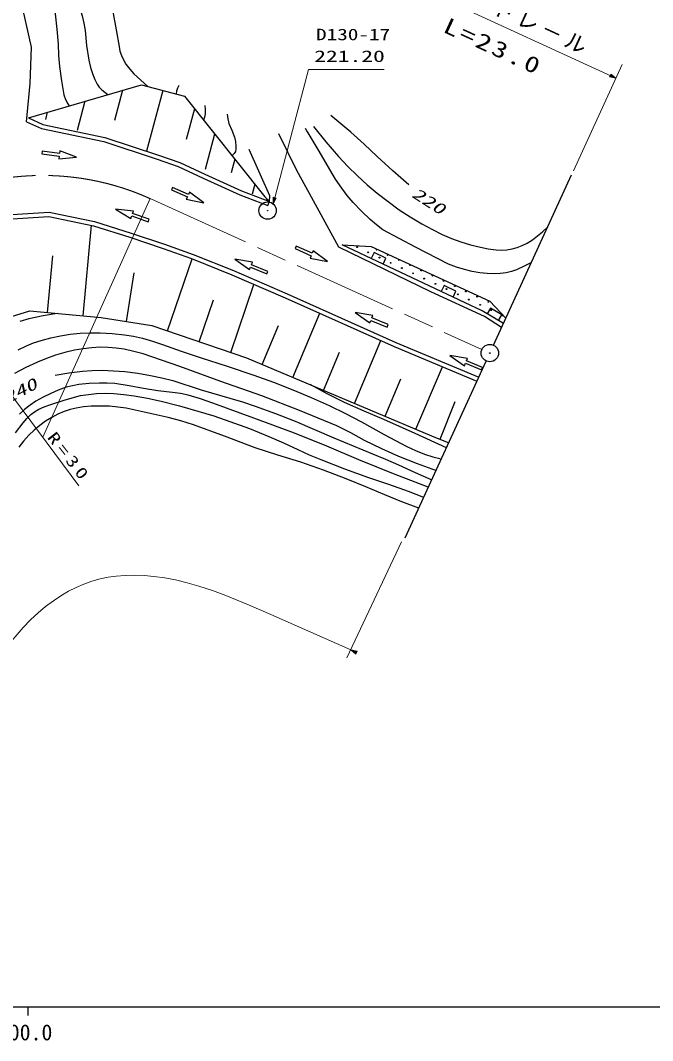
# Model space of a CAD drawing. Units: millimetres, scale not verified. Extents: x 40000 to 680000, y 20000 to 380000.
# Drawn here: x 467150 to 539531, y 201143 to 317854 of the extents above; entities that cross this region are included whole.
import ezdxf
from ezdxf.enums import TextEntityAlignment as Align

# ---------------------------------------------------------------- set-up
doc = ezdxf.new("R2010")
doc.units = ezdxf.units.MM
doc.header["$LTSCALE"] = 1000
doc.linetypes.add('CHAIN', pattern=[18.5, 12, -1.5, 3.5, -1.5])
for name, color, linetype, lineweight in [('M-BGD', 7, 'Continuous', 25), ('M-BGD-HTXT', 7, 'Continuous', 13), ('M-BMK', 2, 'CHAIN', 13), ('M-OTRS', 6, 'Continuous', 25), ('M-STR-STRC', 7, 'Continuous', 25), ('M-TTL-BAND', 7, 'Continuous', 25)]:
    doc.layers.add(name, color=color, linetype=linetype, lineweight=lineweight)
doc.layers.add('M-BMK-SRVR', color=7, linetype='Continuous')
doc.styles.add('ＭＳ ゴシック', font='')
doc.styles.get('ＭＳ ゴシック').set_extended_font_data('MS Gothic')

# ---------------------------------------------------------------- blocks, each defined once
blk = doc.blocks.new('BUHIN10')
at = {"color": 7, "linetype": 'Continuous', "lineweight": 25}
blk.add_lwpolyline([(638, -395), (1032, 243), (-243, 1032), (-638, 395)], dxfattribs=at)
blk = doc.blocks.new('BUHIN11')
at = {"color": 3, "linetype": 'Continuous', "lineweight": 25}
for radius in [995, 30]:
    blk.add_circle((0, 0), radius, dxfattribs=at)

msp = doc.modelspace()

# ---------------------------------------------------------------- linework, layer by layer
at = {"layer": 'M-BGD'}
for p, q in [((468422, 314786), (467483, 319012)), ((468251, 310645), (468422, 314786)), ((467867, 306248), (468251, 310645)), ((468072, 306704), (481015, 310498)), ((481015, 310498), (485924, 309175)), ((478857, 309866), (477926, 306410)), ((483469, 309836), (481600, 302903)), ((474543, 308601), (473643, 305261)), ((485924, 309175), (495144, 297663)), ((470229, 307337), (470010, 306523)), ((487076, 307736), (486128, 304220)), ((467867, 306248), (469574, 305480)), ((468072, 306704), (469730, 305958)), ((469730, 305958), (476833, 304470)), ((469574, 305480), (476703, 303986)), ((489381, 304858), (488291, 300812)), ((498812, 300696), (496734, 304884)), ((476703, 303986), (482807, 301980)), ((476833, 304470), (482976, 302450)), ((482976, 302450), (485387, 301589)), ((495699, 297796), (493351, 303089)), ((482807, 301980), (485198, 301126)), ((485198, 301126), (488058, 299802)), ((485387, 301589), (488265, 300258)), ((491687, 301980), (491265, 300417)), ((488265, 300258), (492475, 298344)), ((500249, 298037), (498812, 300696)), ((521314, 280703), (530263, 300188)), ((488058, 299802), (492284, 297882)), ((493992, 299102), (493688, 297977)), ((492284, 297882), (495486, 296686)), ((492475, 298344), (495661, 297155)), ((495144, 297663), (495661, 297155)), ((495661, 297155), (495699, 297796)), ((503609, 291922), (500249, 298037)), ((495402, 297409), (495334, 297340)), ((495486, 296686), (495661, 297155)), ((464938, 295583), (470427, 295933)), ((465037, 295088), (470391, 295430)), ((470391, 295430), (475518, 294370)), ((470427, 295933), (475645, 294854)), ((474345, 284048), (475299, 294415)), ((475518, 294370), (479687, 293037)), ((475645, 294854), (479845, 293512)), ((479687, 293037), (483481, 291773)), ((479845, 293512), (483648, 292244)), ((483648, 292244), (486928, 291079)), ((514123, 286818), (503609, 291922)), ((520022, 284647), (503989, 292174)), ((503989, 292174), (507293, 291970)), ((507293, 291970), (520879, 285728)), ((470261, 284424), (470859, 290920)), ((483481, 291773), (486751, 290611)), ((486751, 290611), (491365, 288765)), ((486928, 291079), (491556, 289227)), ((483998, 282322), (486805, 290588)), ((479287, 283399), (480173, 288967)), ((491365, 288765), (497482, 286134)), ((491556, 289227), (497684, 286591)), ((491243, 279862), (493883, 287635)), ((497482, 286134), (509946, 280529)), ((497684, 286591), (510144, 280988)), ((520297, 283975), (514123, 286818)), ((487620, 281092), (489255, 285904)), ((520879, 285728), (522736, 283800)), ((463537, 283211), (468219, 284612)), ((468219, 284612), (476387, 283860)), ((476387, 283860), (482186, 282938)), ((498340, 277017), (501435, 284356)), ((522451, 283179), (520022, 284647)), ((522240, 282720), (520297, 283975)), ((482186, 282938), (493054, 279247)), ((494816, 278504), (496694, 282956)), ((505388, 274045), (508413, 281218)), ((509946, 280529), (519425, 276590)), ((510144, 280988), (519617, 277052)), ((493054, 279247), (514199, 270330)), ((501864, 275531), (503700, 279885)), ((516310, 279525), (517989, 278349)), ((518331, 279182), (516310, 279525)), ((518217, 278904), (518331, 279182)), ((511193, 258666), (520479, 278885)), ((512437, 271073), (515458, 278238)), ((517989, 278349), (518103, 278627)), ((518103, 278627), (519953, 277867)), ((520067, 278145), (518217, 278904)), ((519953, 277867), (520067, 278145)), ((508912, 272559), (510721, 276847)), ((519618, 277051), (519633, 277044)), ((515193, 269934), (516916, 274267)), ((514199, 270330), (516186, 269539))]:
    msp.add_line(p, q, dxfattribs=at)
for points in [[(469042, 323378), (469698, 322331), (470304, 321250), (470609, 320597), (470857, 319923), (471022, 319267), (471130, 318588), (471328, 316860), (471466, 315122), (471519, 313847), (471631, 312580), (471841, 310945), (472111, 309321), (472315, 308806), (472576, 308310), (472646, 308188), (472716, 308066)], [(471660, 323490), (472289, 322650), (472871, 321771), (473243, 321078), (473567, 320348), (473925, 319381), (474228, 318388), (474422, 317544), (474557, 316689), (474737, 314995), (474978, 313307), (475178, 312474), (475438, 311651), (475654, 311103), (475926, 310577), (476173, 310230), (476465, 309922), (476799, 309636), (477151, 309366)], [(474390, 323880), (475079, 323228), (475729, 322530), (476212, 321896), (476653, 321216), (477085, 320467), (477467, 319685), (477643, 319179), (477765, 318648), (478133, 316771), (478442, 314876), (478549, 314340), (478715, 313822), (478948, 313326), (479237, 312854), (479666, 312288), (480147, 311755), (480928, 311010), (481748, 310300)], [(485023, 309418), (485063, 309780), (485163, 310128), (485234, 310291), (485310, 310453)], [(488263, 308113), (488316, 307643), (488309, 307179), (488235, 306799), (488128, 306423)], [(490826, 307110), (490894, 306585), (491021, 306078), (491376, 305296), (491672, 304497), (491779, 303993), (491827, 303473), (491829, 303166), (491773, 302875), (491629, 302635), (491428, 302419), (491405, 302397), (491376, 302368)], [(511636, 299030), (509792, 300642), (507990, 302298), (506498, 303712), (504964, 305082), (503830, 306031), (502674, 306972)], [(525663, 290174), (524821, 289721), (523950, 289322), (523378, 289126), (522779, 288985), (522095, 288893), (521401, 288860), (520582, 288887), (519758, 288976), (518867, 289132), (517983, 289349), (517069, 289636), (516167, 289983), (512389, 291904), (508630, 293885), (507903, 294455), (507203, 295080), (506204, 296035), (505244, 297038), (504568, 297824), (503940, 298649), (503229, 299697), (502563, 300787), (501363, 302895), (500111, 304973), (499946, 305235), (499781, 305497)], [(500689, 305724), (502112, 303980), (503581, 302276), (504633, 301154), (505734, 300066), (506842, 299057), (507989, 298092), (509237, 297125), (510530, 296199), (511793, 295371), (513096, 294590), (514254, 293955), (515437, 293375), (516498, 292914), (517591, 292504), (518699, 292171), (519829, 291894), (520719, 291720), (521614, 291606), (522232, 291582), (522850, 291620), (523443, 291721), (524025, 291880), (524609, 292103), (525176, 292384), (525785, 292764), (526368, 293200), (526943, 293683), (527505, 294184)], [(521878, 283525), (522266, 284167), (520982, 284943), (520594, 284301)], [(471373, 284322), (469742, 284040), (468122, 283700), (467100, 283425)], [(466895, 280157), (467837, 280630), (468668, 280966), (469521, 281245), (470622, 281538), (471740, 281773), (472855, 281952), (473977, 282072), (475125, 282117), (476274, 282103), (477673, 282021), (479078, 281879), (480105, 281724), (481129, 281509), (482277, 281175), (483418, 280779), (485562, 280000), (487733, 279274), (490820, 278302), (493891, 277272), (496129, 276463), (498354, 275594), (500437, 274721), (502505, 273788), (504376, 272879), (506220, 271916), (508787, 270486), (511390, 269105), (512391, 268647), (513422, 268241), (514371, 267939), (515333, 267681)], [(514725, 266356), (512599, 267137), (510495, 267975), (508515, 268853), (506558, 269787), (504972, 270654), (503363, 271464), (499103, 273208), (494810, 274901), (490108, 276559), (485405, 278241), (483319, 278993), (481199, 279694), (480129, 279988), (479044, 280224), (478124, 280359), (477187, 280436), (476256, 280453), (475316, 280409), (474325, 280293), (473342, 280117), (472253, 279859), (471172, 279541), (470144, 279187), (469127, 278773), (467788, 278147), (466462, 277460)], [(471149, 277264), (472706, 277527), (474278, 277732), (475383, 277808), (476502, 277825), (477804, 277778), (479104, 277670), (480577, 277488), (482038, 277247), (483329, 276976), (484615, 276645), (487855, 275604), (491112, 274621), (492584, 274211), (494047, 273741), (496345, 272901), (498622, 272005), (503030, 270116), (507466, 268281), (508953, 267673), (510429, 267005), (512329, 266137), (514241, 265303)], [(513846, 264443), (509868, 265985), (505914, 267582), (502245, 269135), (498543, 270635), (493867, 272362), (489178, 274079), (487785, 274556), (486377, 274975), (485480, 275158), (484562, 275283), (482900, 275484), (481236, 275746), (479605, 276051), (477963, 276297), (477079, 276362), (476192, 276366), (475014, 276307), (473827, 276188), (473097, 276064), (472372, 275881), (471490, 275563), (470625, 275189), (469763, 274761), (468923, 274276), (468259, 273830), (467630, 273334), (467032, 272788)], [(515917, 268953), (512352, 270604), (508757, 272201), (506503, 273152), (504275, 274157), (502282, 275152), (500309, 276187)], [(466609, 270657), (467458, 271818), (467878, 272302), (468349, 272752), (468783, 273092), (469257, 273385), (469862, 273663), (470503, 273890), (472259, 274438), (474024, 274926), (474932, 275074), (475860, 275164), (476852, 275197), (477842, 275170), (479008, 275069), (480176, 274907), (481720, 274623), (483253, 274280), (485363, 273751), (487461, 273164), (489305, 272603), (491141, 271982), (493369, 271151), (495585, 270259), (497262, 269534), (498922, 268750), (500209, 268159), (501531, 267617), (504253, 266562), (506992, 265564), (509279, 264815), (511556, 264005), (512439, 263653), (513318, 263294)], [(512751, 262059), (510806, 262784), (508883, 263566), (506681, 264510), (504458, 265399), (501864, 266382), (499238, 267313), (496630, 268115), (494043, 268974), (490514, 270309), (486963, 271588), (485521, 272027), (484055, 272410), (481662, 272976), (479250, 273484), (478303, 273624), (477342, 273704), (476294, 273737), (475241, 273710), (474392, 273634), (473553, 273498), (472853, 273328), (472171, 273099), (471444, 272791), (470731, 272423), (470039, 271998), (469373, 271517), (468729, 270979), (468118, 270390), (467521, 269726), (466965, 269018)]]:
    msp.add_lwpolyline(points, dxfattribs=at)
for centre in [(505700, 291923), (506980, 291322), (508260, 290721), (509540, 290120), (510821, 289519), (511761, 289858), (512101, 288918), (513041, 289257), (513381, 288317), (514322, 288656), (514661, 287716), (515602, 288055), (515941, 287115), (516882, 287454), (517221, 286514), (518162, 286853), (518502, 285913), (519442, 286252), (519782, 285312), (520722, 285651), (521062, 284711), (522342, 284110)]:
    msp.add_circle(centre, 49.8, dxfattribs=at)
for centre, start, end in [((507921, 291661), 133.69514, 356.95072), ((509201, 291060), 118.2784, 12.36746), ((510481, 290459), 98.57194, 32.07392), ((521401, 283770), 16.3584, 101.35746)]:
    msp.add_arc(centre, 49.8, start, end, dxfattribs=at)
at = {"layer": 'M-BGD-HTXT'}
for p, q in [((512323, 321808), (535338, 311238)), ((530464, 300627), (536056, 312802)), ((496074, 296847), (500124, 312237)), ((500124, 312237), (508808, 312237)), ((469707, 270158), (481996, 297470)), ((451788, 294192), (473856, 264594)), ((510775, 258216), (504539, 244934))]:
    msp.add_line(p, q, dxfattribs=at)
for points in [[(535338, 311238), (534734, 311722), (534578, 311381)], [(535198, 311303), (534644, 311413), (534754, 311651)], [(535130, 311334), (534681, 311426), (534767, 311614)], [(535060, 311366), (534719, 311440), (534781, 311577)], [(534992, 311397), (534756, 311454), (534795, 311539)], [(496074, 296847), (496446, 297525), (496084, 297620)], [(496113, 296996), (496126, 297561), (496380, 297494)], [(496132, 297068), (496146, 297526), (496346, 297474)], [(496152, 297143), (496166, 297492), (496311, 297454)], [(496171, 297215), (496186, 297458), (496277, 297434)], [(504964, 245839), (505563, 245351), (505723, 245690)], [(505103, 245774), (505656, 245659), (505545, 245421)], [(505171, 245742), (505619, 245646), (505531, 245459)], [(505241, 245709), (505581, 245632), (505518, 245496)], [(505309, 245677), (505544, 245619), (505504, 245534)]]:
    msp.add_lwpolyline(points, close=True, dxfattribs=at)
for points in [[(535268, 311270), (534607, 311399), (534740, 311688), (535266, 311271)], [(534801, 311485), (534922, 311429), (534793, 311468), (534809, 311502), (534922, 311429)], [(496094, 296922), (496106, 297595), (496414, 297514), (496094, 296923)], [(496225, 297418), (496191, 297290), (496206, 297423), (496243, 297414), (496191, 297290)], [(504964, 245839), (500406, 247861), (495834, 249879), (493268, 250997), (490680, 252060), (489144, 252629), (487576, 253146), (486255, 253522), (484902, 253844), (483685, 254075), (482443, 254249), (481315, 254349), (480177, 254389), (479144, 254367), (478121, 254286), (477189, 254153), (476272, 253962), (475336, 253698), (474414, 253374), (473532, 252996), (472674, 252562), (471787, 252043), (470928, 251471), (470042, 250807), (469191, 250093), (468318, 249279), (467480, 248414), (465168, 245747)], [(505034, 245806), (505694, 245673), (505558, 245384), (505035, 245806)], [(505499, 245588), (505378, 245645), (505507, 245605), (505491, 245571), (505378, 245645)]]:
    msp.add_lwpolyline(points, dxfattribs=at)
at = {"layer": 'M-BMK'}
msp.add_line((481996, 297470), (519986, 280208), dxfattribs=at)
msp.add_arc((469683, 270114), 30000, 65.76685, 126.61926, dxfattribs=at)
at = {"layer": 'M-OTRS'}
for radius in [995, 30]:
    msp.add_circle((520896, 279794), radius, dxfattribs=at)
at = {"layer": 'M-STR-STRC'}
for p, q in [((469640, 302904), (469598, 302607)), ((469598, 302607), (471579, 302330)), ((471620, 302627), (469640, 302904)), ((471579, 302330), (471537, 302033)), ((471662, 302924), (471620, 302627)), ((473580, 302202), (471662, 302924)), ((471537, 302033), (473580, 302202)), ((484563, 298747), (484442, 298473)), ((484442, 298473), (486270, 297662)), ((486392, 297937), (484563, 298747)), ((486270, 297662), (486148, 297388)), ((486513, 298211), (486392, 297937)), ((488159, 296989), (486513, 298211)), ((486148, 297388), (488159, 296989)), ((478054, 296276), (479796, 295195)), ((480091, 296045), (478054, 296276)), ((479796, 295195), (479894, 295478)), ((479894, 295478), (481783, 294822)), ((479993, 295762), (480091, 296045)), ((481882, 295105), (479993, 295762)), ((481783, 294822), (481882, 295105)), ((498732, 292019), (498611, 291745)), ((500561, 291208), (498732, 292019)), ((498611, 291745), (500439, 290934)), ((500439, 290934), (500318, 290660)), ((500318, 290660), (502328, 290261)), ((500682, 291483), (500561, 291208)), ((502328, 290261), (500682, 291483)), ((491707, 290528), (493386, 289352)), ((493728, 290184), (491707, 290528)), ((493386, 289352), (493500, 289629)), ((493500, 289629), (495351, 288870)), ((493614, 289907), (493728, 290184)), ((495464, 289147), (493614, 289907)), ((495351, 288870), (495464, 289147)), ((505494, 284434), (507173, 283258)), ((507515, 284091), (505494, 284434)), ((507401, 283813), (507515, 284091)), ((509251, 283053), (507401, 283813)), ((507173, 283258), (507287, 283536)), ((507287, 283536), (509137, 282776)), ((509137, 282776), (509251, 283053))]:
    msp.add_line(p, q, dxfattribs=at)
at = {"layer": 'M-TTL-BAND'}
for p, q in [((40000, 205000), (579000, 205000)), ((468000, 205000), (468000, 204000))]:
    msp.add_line(p, q, dxfattribs=at)

# ---------------------------------------------------------------- block references
at = {"layer": 'M-BGD', "rotation": 6.5924}
for p in [(507997, 290292), (516014, 286528)]:
    msp.add_blockref('BUHIN10', p, dxfattribs=at)
at = {"layer": 'M-BMK-SRVR', "rotation": 6.5924}
msp.add_blockref('BUHIN11', (495456, 296094), dxfattribs=at)

# ---------------------------------------------------------------- texts
at = {"layer": 'M-BGD-HTXT', "style": 'ＭＳ ゴシック'}
for s, width, p in [('D130-17', 1.35, (500997, 315189)), ('221.20', 1.5, (500792, 312701))]:
    msp.add_text(s, height=1320, dxfattribs=dict(at, width=width)).set_placement(p, align=Align.BOTTOM_LEFT)
at = {"layer": 'M-BGD-HTXT', "style": 'ＭＳ ゴシック', "oblique": 15, "width": 1.5}
for s, rotation, p in [('220', 327.4, (511636, 297385)), ('240', 27.4, (465840, 273620))]:
    msp.add_text(s, height=1320, rotation=rotation, dxfattribs=at).set_placement(p, align=Align.BOTTOM_LEFT)
at = {"layer": 'M-BGD-HTXT', "attachment_point": 7, "style": 'ＭＳ ゴシック'}
for s, insert, char_height, rotation in [('\\T1.2;ガ－ドレ－ル', (515543, 321156), 1833, 335.3), ('\\T1.2;\\W1.35;L=23.0', (515398, 316553), 1833, 335.3), ('\\T1.39;\\W1.35;R=30', (470139, 270114), 1320, 308.1)]:
    msp.add_mtext(s, dxfattribs=dict(at, insert=insert, char_height=char_height, rotation=rotation))
at = {"layer": 'M-TTL-BAND', "style": 'ＭＳ ゴシック'}
msp.add_text('400.0', height=1833, dxfattribs=at).set_placement((467693, 200623), align=Align.BOTTOM_CENTER)

doc.saveas('drawing.dxf')
